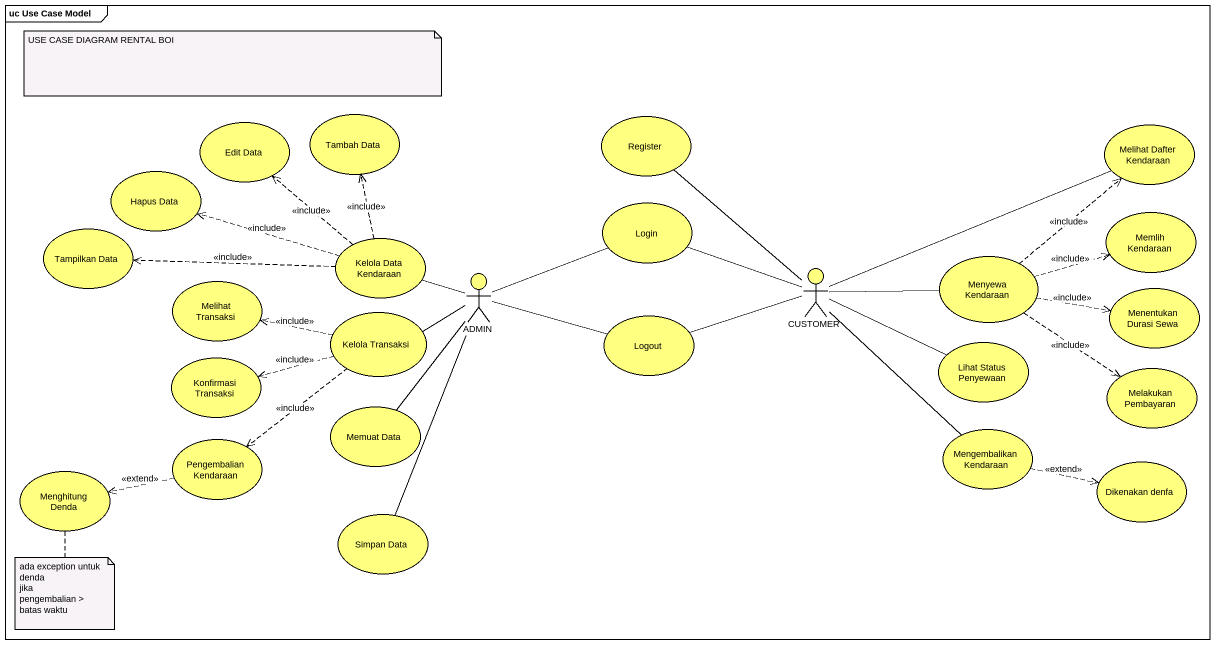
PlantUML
@startuml
mainframe uc Use Case Model
usecase "Edit Data" as Edit_Data #FFFF80
usecase "Tambah Data" as Tambah_Data #FFFF80
usecase Register #FFFF80
usecase "Melihat Dafter Kendaraan" as Melihat_Dafter_Kendaraan #FFFF80
usecase "Hapus Data" as Hapus_Data #FFFF80
usecase Login #FFFF80
usecase "Memlih Kendaraan" as Memlih_Kendaraan #FFFF80
usecase "Tampilkan Data" as Tampilkan_Data #FFFF80
usecase "Kelola Data Kendaraan" as Kelola_Data_Kendaraan #FFFF80
usecase "Menyewa Kendaraan" as Menyewa_Kendaraan #FFFF80
usecase "Melihat Transaksi" as Melihat_Transaksi #FFFF80
actor ADMIN #FFFF80
actor CUSTOMER #FFFF80
usecase "Menentukan Durasi Sewa" as Menentukan_Durasi_Sewa #FFFF80
usecase "Kelola Transaksi" as Kelola_Transaksi #FFFF80
usecase Logout #FFFF80
usecase "Konfirmasi Transaksi" as Konfirmasi_Transaksi #FFFF80
usecase "Lihat Status Penyewaan" as Lihat_Status_Penyewaan #FFFF80
usecase "Melakukan Pembayaran" as Melakukan_Pembayaran #FFFF80
usecase "Memuat Data" as Memuat_Data #FFFF80
usecase "Pengembalian Kendaraan" as Pengembalian_Kendaraan #FFFF80
usecase "Mengembalikan Kendaraan" as Mengembalikan_Kendaraan #FFFF80
usecase "Menghitung Denda" as Menghitung_Denda #FFFF80
usecase "Dikenakan denfa" as Dikenakan_denfa #FFFF80
usecase "Simpan Data" as Simpan_Data #FFFF80
Kelola_Data_Kendaraan .up.> Edit_Data : <<include>>
Kelola_Data_Kendaraan .up.> Tambah_Data : <<include>>
Kelola_Data_Kendaraan .left.> Hapus_Data : <<include>>
Kelola_Data_Kendaraan .left.> Tampilkan_Data : <<include>>
Menyewa_Kendaraan .up.> Melihat_Dafter_Kendaraan : <<include>>
Menyewa_Kendaraan .right.> Memlih_Kendaraan : <<include>>
Menyewa_Kendaraan .right.> Menentukan_Durasi_Sewa : <<include>>
Menyewa_Kendaraan ..> Melakukan_Pembayaran : <<include>>
ADMIN -right- Login
ADMIN -left- Kelola_Data_Kendaraan
ADMIN -left- Kelola_Transaksi
ADMIN -right- Logout
ADMIN -- Memuat_Data
ADMIN -- Simpan_Data
CUSTOMER -up- Register
CUSTOMER -right- Melihat_Dafter_Kendaraan
CUSTOMER -left- Login
CUSTOMER -right- Menyewa_Kendaraan
CUSTOMER -left- Logout
CUSTOMER -right- Lihat_Status_Penyewaan
CUSTOMER -- Mengembalikan_Kendaraan
Kelola_Transaksi .left.> Melihat_Transaksi : <<include>>
Kelola_Transaksi .left.> Konfirmasi_Transaksi : <<include>>
Kelola_Transaksi ..> Pengembalian_Kendaraan : <<include>>
Pengembalian_Kendaraan .left.> Menghitung_Denda : <<extend>>
Mengembalikan_Kendaraan .right.> Dikenakan_denfa : <<extend>>
note as N1
  USE CASE DIAGRAM RENTAL BOI
end note
note bottom of Menghitung_Denda
  ada exception untuk denda
  jika
  pengembalian > batas waktu
end note
@enduml
